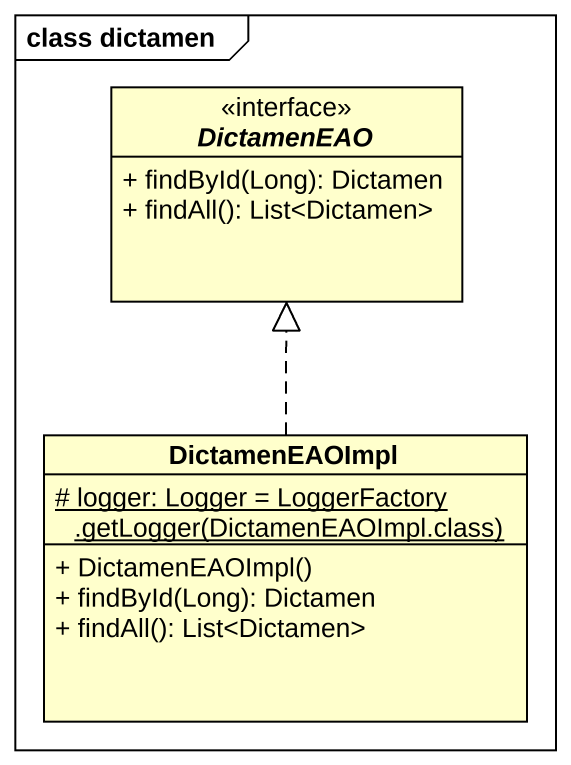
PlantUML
@startuml
mainframe class dictamen
hide circle
hide empty members
skinparam classAttributeIconSize 0
interface DictamenEAO <<interface>> {
  + findById(Long): Dictamen
  + findAll(): List<Dictamen>
}
class DictamenEAOImpl {
  {static} {field} # logger: Logger = LoggerFactory .getLogger(DictamenEAOImpl.class)
  + DictamenEAOImpl()
  + findById(Long): Dictamen
  + findAll(): List<Dictamen>
}
DictamenEAOImpl .up.|> DictamenEAO
@enduml
